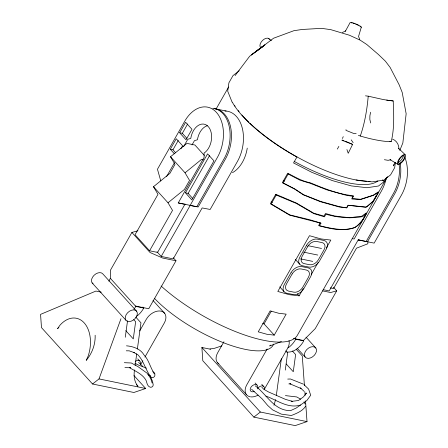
<?xml version="1.0" encoding="UTF-8"?>
<svg xmlns="http://www.w3.org/2000/svg" width="448" height="448" viewBox="0 0 448 448"><rect width="100%" height="100%" fill="white"/><g stroke="black" fill="none" stroke-linecap="round" stroke-linejoin="round"><path stroke-width="0.67" d="M367.898 241.718L367.819 243.79L356.507 248.164L333.57 288.546L330.238 287.862M95.144 335.244C95.514 344.372 92.092 353.427 86.229 360.366L88.122 356.154A29.187 19.438 -78.4 0 0 84.179 322.874A29.187 19.438 -78.4 0 0 60.038 325.142L57.529 328.675L58.906 327.438M365.49 95.827L368.222 96.18C367.046 109.687 364.767 123.189 360.304 136.024L358.406 135.302M346.024 129.634L345.934 130.34L353.618 133.437L356.16 133.61M125.283 337.254L127.534 320.774M135.145 365.344L136.724 353.814M137.379 348.992L140.963 322.823L135.862 317.19M276.287 395.685L281.35 358.719M285.275 370.093L287.622 352.929L285.768 350.879M134.506 369.919C133.566 375.491 134.159 381.864 137.978 386.294L136.573 384.748M393.798 164.517L393.602 165.889L394.923 162.652M395.41 162.529L394.666 167.686L390.578 174.877L383.863 180.118L372.092 181.866L356.07 179.995M275.61 399.543L273.98 405.306M360.304 136.024A110.186 36.053 29.6 0 0 387.699 141.568L391.199 141.674C394.531 128.341 393.753 114.565 393.21 100.968L389.15 100.397M370.602 112.235L369.891 115.78L369.841 119.459L370.709 122.97M361.323 27.115L358.551 36.462L359.783 39.514M101.254 292.163L95.922 291.066L40.566 314.373L41.474 327.606L92.546 384.003L99.019 378.918L120.966 318.718M399.79 150.433L402.842 142.957L406.151 113.753L402.181 92.366L399.146 84.778L390.141 67.441L385.398 61.18L378.386 54.46L366.75 44.47L360.209 40.18L349.429 35.23L330.792 29.652L321.502 28.342L302.075 29.484L293.916 30.694L273.549 38.226L258.748 49.459M342.418 138.482L343.263 136.657M350.134 143.22L352.587 144.424L348.219 153.272L346.926 149.57M305.956 393.854L306.415 393.019L303.486 396.855L298.502 400.495L292.219 401.296L285.51 399.386L268.29 391.849L263.771 389.256L261.845 387.274M174.378 153.77L170.29 149.257L176.249 138.768L182.61 145.79L180.953 148.702M179.659 132.77L185.618 122.276L191.979 129.298L186.015 139.793L179.659 132.77L182.325 133.319L186.866 138.331M175.683 152.813L172.956 149.806L178.254 140.476M182.325 133.319L187.622 123.99M137.956 230.754L131.891 232.45L110.432 270.222L110.706 278.718M166.662 176.467L174.496 162.68M183.691 146.49L187.774 139.294L190.77 138.398A15.473 10.304 -78.4 0 1 201.622 124.124A15.473 10.304 -78.4 0 1 211.551 135.089A15.473 10.304 -78.4 0 1 204.07 153.093L204.131 157.354L178.242 202.922L184.912 204.288M192.024 144.917L194.443 140.666L197.434 139.765A15.473 10.304 -78.4 0 1 207.385 125.692M216.171 108.892L228.598 87.024M185.069 204.03L157.578 252.42L149.576 250.779L172.514 210.403L168.017 202.782L153.479 186.732L169.904 173.365L175.011 164.371L170.509 156.755L186.928 143.388L194.93 145.029L204.31 155.383M185.455 192.83L207.592 153.86L213.954 160.882L191.811 199.853L185.455 192.83L188.121 193.379L192.662 198.397M188.121 193.379L209.574 155.607M190.165 205.352L217.414 157.388A32.838 21.862 -78.4 0 0 216.39 112.353A32.838 21.862 -78.4 0 0 184.71 121.274L157.461 169.238L160.782 180.958M224.89 110.97A32.838 21.862 -78.4 0 1 242.318 128.262A32.838 21.862 -78.4 0 1 237.412 161.493L210.168 209.457L202.16 207.939L173.208 258.899L161.213 256.435L190.159 205.475L198.167 206.993L225.417 159.029A32.838 21.862 -78.4 0 0 214.161 108.578L226.156 111.042M173.202 257.69L175.997 260.775L148.747 308.739L135.419 306.006M139.692 330.938L146.25 319.39A12.314 8.254 -42.2 0 1 160.994 311.125A12.314 8.254 -42.2 0 1 164.248 323.086L144.922 357.106M142.85 360.752L141.467 363.182A12.314 8.254 -42.2 0 1 140.459 364.745M223.938 341.762L217.728 352.699A12.314 8.254 -42.2 0 0 218.848 363.838M274.238 335.132L266.958 334.281L258.238 331.845L270.161 310.862L278.88 313.298L286.16 314.143L274.238 335.132L264.057 323.887L271.208 311.293M267.159 348.958L246.798 384.798A12.314 8.254 -42.2 0 0 250.051 396.766M326.346 247.962L330.82 240.083L321.11 238.952L309.478 235.698L277.805 291.458L289.436 294.711L299.146 295.842L303.279 288.574M311.198 274.63L318.08 262.511M273.762 344.07L273.101 345.234A75.023 24.55 29.6 0 1 222.544 342.35A75.023 24.55 29.6 0 1 154.375 298.25M376.348 195.418L372.982 201.342L366.593 206.976L365.562 207.25L348.029 205.24L346.55 207.833L339.27 206.982L320.37 201.695L303.274 194.802L294.498 188.994L282.324 182.739L287.706 173.253C294.93 176.932 302.036 181.266 310.134 182.728C324.033 188.479 338.313 194.326 353.41 195.759L351.938 198.352L360.422 199.326L373.302 195.16L378.364 191.862L377.02 194.236M232.31 102.178A91.213 29.848 29.6 0 0 294.218 155.529L296.968 156.946L293.563 162.943L311.836 172.329L332.349 180.6L351.254 185.892L366.979 187.723L378.498 186.015L384.227 181.546L386.607 177.352M387.498 176.63L297.382 335.261A91.196 29.842 29.6 0 1 241.892 334.018A91.196 29.842 29.6 0 1 161.095 286.009M333.458 287.224L336.722 290.825L315.263 328.597L303.408 340.486L293.412 338.43M367.494 241.752L394.738 193.788A32.838 21.862 -78.4 0 0 400.215 163.313M337.322 149.072L338.878 146.373M235.088 75.6L249.659 56.241L264.925 44.85L251.362 54.97L263.816 45.657L256.48 51.156L262.702 46.458M305.598 406.263C302.411 411.258 296.587 413.386 291.34 415.503L281.243 414.114L272.552 409.847L267.714 405.479L262.181 398.922L251.563 389.194M168.017 202.782L184.436 189.414L189.543 180.421L185.046 172.805L201.466 159.438L203.465 159.852M210.661 349.272L201.897 347.486L202.798 360.718L253.87 417.116L260.344 412.031L307.009 421.607L305.519 400.87M239.204 70.762L232.999 75.6L228.911 82.796L227.702 91.174L232.086 102.116M270.749 345.117L269.668 345.962L281.406 341.555M342.384 32.486L345.738 30.946L345.43 31.164L350.106 22.585A6.059 0.874 22.6 0 1 356.546 24.254A6.059 0.874 22.6 0 1 361.066 27.306M300.569 405.014L296.229 408.033L290.606 410.609C274.086 410.894 266.862 394.402 255.214 385.834M221.782 345.867L214.211 348.404L209.966 348.947M133.991 375.586L145.684 388.494L133.874 392.487L92.546 384.003M307.009 421.607L295.204 425.6L253.87 417.116M336.722 290.825L330.658 292.522L322.655 290.881M288.848 383.914L290.864 383.796L289.822 383.802L301.067 388.5L300.395 387.906L304.175 391.406M287.711 379.086L290.506 379.008L303.425 384.16M124.925 367.64L130.609 367.735L129.433 367.618C135.43 371.274 142.912 374.186 146.233 380.744C146.978 383.236 147.549 386.742 150.618 387.307L151.894 387.027L152.852 386.148L153.233 384.944L152.51 381.282L150.007 375.676M124.326 362.69L131.331 362.998L138.09 366.722L147.398 373.408L150.69 378.482L152.135 382.99M126.274 350.806L129.209 350.834L134.372 352.694L133.47 352.302L137.928 354.816C144.077 361.323 145.628 370.513 151.161 377.238L152.387 377.597L153.642 377.278L154.554 376.398L154.935 375.155L154.734 373.274L152.74 371.711M126.482 345.822C132.955 346.338 140.538 348.88 143.931 354.838C149.178 360.248 150.231 368.082 154.644 373.895L153.793 372.994M285.432 395.606L296.727 396.945L300.658 399.179M386.674 100.122L393.21 100.968M291.155 401.184L292.51 401.358M390.124 100.632L383.163 99.523L368.222 96.18M384.39 159.706L388.058 160.317L390.908 159.774L390.012 159.645L397.897 164.326M352.162 238.633L354.161 239.014L381.405 191.05A32.838 21.862 -78.4 0 0 386.17 178.763M178.242 202.922L196.834 206.724L224.078 158.76A32.838 21.862 -78.4 0 0 212.828 108.304M358.221 239.859L374.158 243.118L401.408 195.154A32.838 21.862 -78.4 0 0 405.042 157.898M170.29 149.257L172.956 149.806M358.238 239.865L362.236 240.682M308.101 245.706L321.535 248.461M303.688 252.162L317.789 255.058M300.608 258.894L312.698 261.374M323.204 289.682L329.202 290.914L358.154 239.954L366.162 241.478L393.406 193.514A32.838 21.862 -78.4 0 0 399.084 164.371M175.997 260.775L162.663 258.042L150.063 252.515L131.891 232.45M262.724 323.613L264.057 323.887M108.898 281.176A25.542 17.007 -78.4 0 1 110.342 278.314L135.778 306.404L143.78 308.05A25.542 17.007 -78.4 0 1 136.657 316.282M294.862 338.24L295.775 339.242L303.772 340.889A25.542 17.007 -78.4 0 1 287.09 352.038M99.019 378.918L145.684 388.494M389.861 141.355L391.199 141.674M319.67 222.874L321.014 223.244M265.882 396.071C277.06 400.114 287.924 408.828 300.412 405.098L306.785 400.59L310.705 395.22L308.588 389.06L304.097 384.754M392.582 139.149C396.525 140.437 399.045 144.894 398.916 148.938L398.434 148.254L405.093 154.588M352.587 144.424L341.858 140.23L342.177 140.011L344.014 140.756M345.24 141.249L349.524 142.974M134.87 363.222L138.482 365.07L146.468 368.138M283.22 180.516L284.446 181.149M271.096 201.902L272.289 202.614M147.902 374.522L150.136 375.906M268.733 38.528L271.415 40.527M382.278 179.861L384.227 181.546M138.606 362.387L142.862 366.509M295.333 259.426L299.55 264.079M297.338 293.849L299.146 295.842M170.509 156.755L185.046 172.805M279.731 286.894L283.942 291.542M306.023 337.193L315.862 348.062A7.006 4.698 -42.2 0 1 310.201 358.03A7.006 4.698 -42.2 0 1 305.351 351.467A7.006 4.698 -42.2 0 1 315.862 348.062M297.114 348.18L305.082 356.978M296.262 349.278L302.288 355.936L304.427 385.661M292.376 350.986L295.624 354.57L293.272 371.734L286.255 363.983M157.035 251.826L161.213 256.435M149.576 250.779L135.044 234.73L157.982 194.348L153.479 186.732M261.783 384.362L263.57 386.327M255.119 382.99L256.9 384.961M217.252 362.382L246.322 394.486M201.897 347.486L260.344 412.031M153.003 300.457L164.724 313.404M142.873 307.042L143.78 308.05M136.674 311.282A7.006 4.698 -42.2 0 0 126.162 314.686A7.006 4.698 -42.2 0 0 131.006 321.25A7.006 4.698 -42.2 0 0 136.674 311.282L102.928 274.014A7.006 4.698 -42.2 0 0 94.058 275.302A7.006 4.698 -42.2 0 0 93.05 283.763M133.773 319.682L135.632 321.731L133.28 338.895L125.793 330.63M92.142 282.934L125.888 320.197M137.788 358.91L139.574 360.881M351.215 139.866L353.147 142.677M303.985 401.884L305.172 404.001M304.875 391.882L305.122 395.338M370.059 181.468A90.759 29.697 29.6 0 1 368.25 181.434M366.996 181.373A90.759 29.697 29.6 0 1 249.878 123.234M248.87 122.27A90.759 29.697 29.6 0 1 241.903 115.002M239.075 111.653A90.759 29.697 29.6 0 1 238.202 110.544M235.088 106.238A90.759 29.697 29.6 0 1 234.41 105.196M295.775 339.242A25.542 17.007 -78.4 0 1 288.109 347.855M135.778 306.404A25.542 17.007 -78.4 0 1 133.918 309.299M247.251 148.12A28.521 18.995 -78.4 0 1 232.462 172.676M351.439 22.893A4.85 0.7 22.6 0 1 352.066 22.932M353.046 23.162A4.85 0.7 22.6 0 1 354.295 23.559M355.678 24.08A4.85 0.7 22.6 0 1 358.322 25.295M359.968 26.337A4.85 0.7 22.6 0 1 360.203 26.662M403.374 156.072A4.99 1.826 -52.9 0 1 398.513 162.316M260.887 47.718A6.059 3.5 -46.2 0 1 262.534 40.449A6.059 3.5 -46.2 0 1 269.45 39.368M377.849 180.97A85.742 28.056 29.6 0 1 294.14 161.342M289.005 340.704A12.314 8.254 -42.2 0 1 287.577 348.398L264.796 388.494A12.314 8.254 -42.2 0 1 264.146 389.542M258.098 395.108A12.314 8.254 -42.2 0 1 250.65 396.866M257.438 388.892A4.379 2.934 -42.2 0 1 262.153 385.89A4.379 2.934 -42.2 0 1 264.309 389.06M254.195 391.474A4.379 2.934 -42.2 0 1 250.174 389.407A4.379 2.934 -42.2 0 1 254.537 384.625A4.379 2.934 -42.2 0 1 257.645 387.694M135.251 361.452A4.379 2.934 -42.2 0 1 139.16 360.646A4.379 2.934 -42.2 0 1 140.314 363.614M275.766 194.286L270.379 203.767L289.643 215.163L320.085 222.981L318.612 225.574C330.249 228.939 343.084 231.65 354.866 227.612C360.007 223.692 363.86 218.932 366.419 212.884L361.138 216.574L359.52 216.339L349.894 217.767L334.186 215.936L325.472 213.5L323.999 216.093L313.813 213.237L296.492 203.078L275.766 194.286M276.226 195.037L271.18 203.918L289.867 214.922L310.066 219.822L320.874 223.126L319.402 225.719C330.882 228.284 343.734 231.739 355.04 227.31C360.595 224.358 363.681 219.022 366.352 213.539L362.796 216.563C350.521 218.876 337.91 217.622 325.92 214.245L324.447 216.838L313.74 213.578L296.386 203.448L276.226 195.037M288.165 174.014L283.125 182.896L295.036 189.095L303.688 194.774L320.639 201.432L339.444 206.685L346.814 207.872L348.286 205.279L365.809 207.032L366.761 206.674L373.251 201.393L378.297 192.511L373.134 195.462L360.248 199.629L351.859 198.99L353.332 196.398L345.962 195.21L327.158 189.958L310.206 183.299L300.082 180.219L288.165 174.014M291.066 272.591L284.29 284.519A8.932 5.992 -42.2 0 0 286.653 293.199L293.177 294.538A8.932 5.992 -42.2 0 0 303.878 288.54L310.654 276.612A8.932 5.992 -42.2 0 0 308.291 267.932L301.767 266.594A8.932 5.986 -42.2 0 0 291.066 272.591M306.667 245.129L299.897 257.051A8.932 5.992 -42.2 0 0 302.254 265.731L308.784 267.07A8.932 5.992 -42.2 0 0 319.48 261.072L326.256 249.144A8.932 5.992 -42.2 0 0 323.898 240.464L317.369 239.126A8.932 5.992 -42.2 0 0 306.667 245.129M292.146 273.935L286.513 283.853A7.426 4.978 -42.2 0 0 288.473 291.071L293.905 292.186A7.431 4.978 -42.2 0 0 302.798 287.196L308.431 277.278A7.431 4.978 -42.2 0 0 306.471 270.06L301.039 268.946A7.431 4.978 -42.2 0 0 292.146 273.935M307.748 246.467L302.114 256.385A7.431 4.978 -42.2 0 0 304.074 263.603L309.506 264.718A7.431 4.978 -42.2 0 0 318.399 259.728L324.033 249.81A7.426 4.978 -42.2 0 0 322.073 242.592L316.646 241.478A7.426 4.978 -42.2 0 0 307.748 246.467M400.378 162.954A4.85 1.764 -52.6 0 0 404.706 156.033A4.85 1.764 -52.6 0 0 399.398 159.387A4.85 1.764 -52.6 0 0 400.378 162.954M400.103 163.834A6.059 2.206 -52.6 0 0 405.513 155.176A6.059 2.206 -52.6 0 0 398.871 159.37A6.059 2.206 -52.6 0 0 400.103 163.834"/></g></svg>
